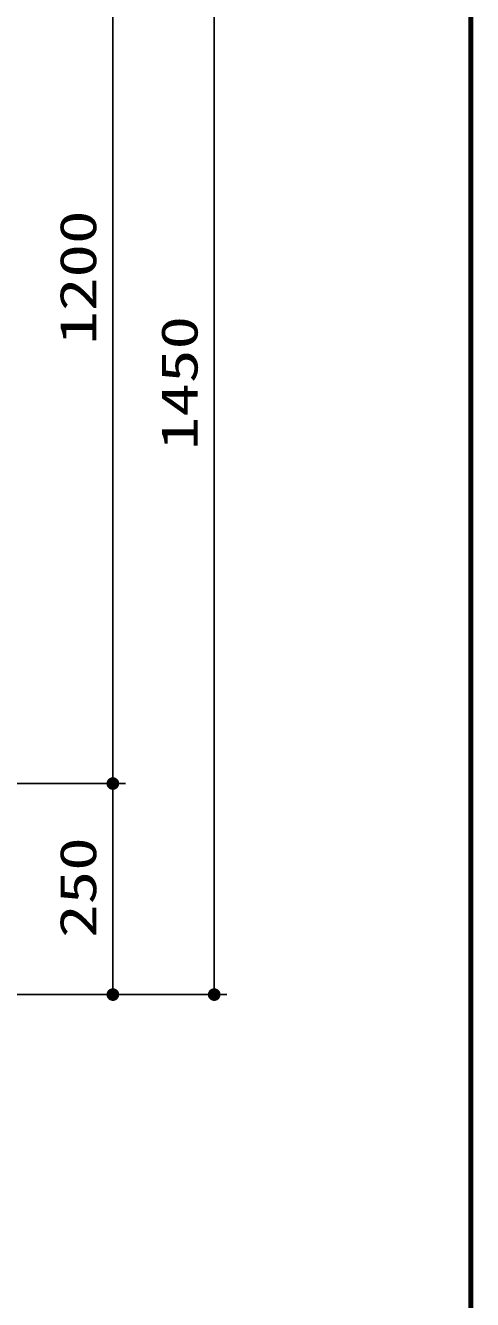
# Model space of a CAD drawing. Units: millimetres, scale not verified. Extents: x -4425 to 4425, y -3150 to 3150.
# Drawn here: x 3671 to 4200, y -759 to 750 of the extents above; entities that cross this region are included whole.
import ezdxf
from ezdxf.enums import TextEntityAlignment as Align

# ---------------------------------------------------------------- set-up
doc = ezdxf.new("R2010")
doc.units = ezdxf.units.MM
doc.header["$LTSCALE"] = 20
doc.header["$PDMODE"] = 32
doc.header["$PDSIZE"] = 10
doc.layers.add('0-3_SUNPOU', color=1, linetype='Continuous', lineweight=25)
doc.layers.add('0-E_WAKU', color=7, linetype='Continuous', lineweight=25)
doc.layers.add('0-5_DEFPOINTS', color=7, linetype='Continuous')
doc.styles.add('ＭＳ ゴシック', font='')
doc.styles.get('ＭＳ ゴシック').set_extended_font_data('MS Gothic')

# ---------------------------------------------------------------- blocks, each defined once
blk = doc.blocks.new('M1')
at = {"layer": '0-3_SUNPOU'}
blk.add_line((-5, 0), (-38.58, 0), dxfattribs=at)
for points in [[(0, 0), (-5, 0), (-4.96, 0.63)], [(0, 0), (-4.96, -0.63), (-5, 0)], [(0, 0), (-4.96, 0.63), (-4.84, 1.24)], [(0, 0), (-4.84, -1.24), (-4.96, -0.63)], [(0, 0), (-4.84, 1.24), (-4.65, 1.84)], [(0, 0), (-4.65, -1.84), (-4.84, -1.24)], [(0, 0), (-4.65, 1.84), (-4.38, 2.41)], [(0, 0), (-4.38, -2.41), (-4.65, -1.84)], [(0, 0), (-4.38, 2.41), (-4.05, 2.94)], [(0, 0), (-4.05, -2.94), (-4.38, -2.41)], [(0, 0), (-4.05, 2.94), (-3.64, 3.42)], [(0, 0), (-3.64, -3.42), (-4.05, -2.94)], [(0, 0), (-3.64, 3.42), (-3.19, 3.85)], [(0, 0), (-3.19, -3.85), (-3.64, -3.42)], [(0, 0), (-3.19, 3.85), (-2.68, 4.22)], [(0, 0), (-2.68, -4.22), (-3.19, -3.85)], [(0, 0), (-2.68, 4.22), (-2.13, 4.52)], [(0, 0), (-2.13, -4.52), (-2.68, -4.22)], [(0, 0), (-2.13, 4.52), (-1.55, 4.76)], [(0, 0), (-1.55, -4.76), (-2.13, -4.52)], [(0, 0), (-1.55, 4.76), (-0.94, 4.91)], [(0, 0), (-0.94, -4.91), (-1.55, -4.76)], [(0, 0), (-0.94, 4.91), (-0.31, 4.99)], [(0, 0), (-0.31, -4.99), (-0.94, -4.91)], [(0, 0), (-0.31, 4.99), (0.31, 4.99)], [(0, 0), (0.31, -4.99), (-0.31, -4.99)], [(0, 0), (0.31, 4.99), (0.94, 4.91)], [(0, 0), (0.94, 4.91), (1.55, 4.76)], [(0, 0), (1.55, 4.76), (2.13, 4.52)], [(0, 0), (2.13, 4.52), (2.68, 4.22)], [(0, 0), (2.68, 4.22), (3.19, 3.85)], [(0, 0), (3.19, 3.85), (3.64, 3.42)], [(0, 0), (3.64, 3.42), (4.05, 2.94)], [(0, 0), (4.05, 2.94), (4.38, 2.41)], [(0, 0), (4.38, 2.41), (4.65, 1.84)], [(0, 0), (4.65, 1.84), (4.84, 1.24)], [(0, 0), (4.84, 1.24), (4.96, 0.63)], [(0, 0), (4.96, 0.63), (5, 0)], [(0, 0), (0.94, -4.91), (0.31, -4.99)], [(0, 0), (1.55, -4.76), (0.94, -4.91)], [(0, 0), (2.13, -4.52), (1.55, -4.76)], [(0, 0), (2.68, -4.22), (2.13, -4.52)], [(0, 0), (3.19, -3.85), (2.68, -4.22)], [(0, 0), (3.64, -3.42), (3.19, -3.85)], [(0, 0), (4.05, -2.94), (3.64, -3.42)], [(0, 0), (4.38, -2.41), (4.05, -2.94)], [(0, 0), (4.65, -1.84), (4.38, -2.41)], [(0, 0), (4.84, -1.24), (4.65, -1.84)], [(0, 0), (4.96, -0.63), (4.84, -1.24)], [(0, 0), (5, 0), (4.96, -0.63)]]:
    blk.add_solid(points, dxfattribs=at)

msp = doc.modelspace()

# ---------------------------------------------------------------- linework, layer by layer
at = {"layer": '0-3_SUNPOU'}
for p, q in [((3774.28, -117.7), (3774.28, 1022.3)), ((3894.28, 1022.3), (3894.28, -367.7)), ((3134.6, -147.7), (3789.28, -147.7)), ((3134.6, -147.7), (3789.28, -147.7)), ((3774.28, -177.7), (3774.28, -367.7)), ((2695.47, -397.7), (3909.28, -397.7)), ((2695.47, -397.7), (3789.28, -397.7))]:
    msp.add_line(p, q, dxfattribs=at)
at = {"layer": '0-5_DEFPOINTS'}
for p in [(3774.28, -397.7), (3894.28, -397.7)]:
    msp.add_point(p, dxfattribs=at)
at = {"layer": '0-E_WAKU'}
msp.add_lwpolyline([(-4049.88, 2925.24), (4200.12, 2925.24), (4200.12, -2924.76), (-4049.88, -2924.76)], close=True, dxfattribs=at)
for points in [[(4198.12, 2923.24), (4198.12, -2922.76), (-4047.88, -2922.76)], [(4196.12, 2921.24), (4196.12, -2920.76), (-4045.88, -2920.76)]]:
    msp.add_lwpolyline(points, dxfattribs=at)

# ---------------------------------------------------------------- block references
at = {"layer": '0-3_SUNPOU', "xscale": 1.5, "yscale": 1.5}
for p, rotation in [((3774.28, -147.7), 270), ((3774.28, -147.7), 90), ((3774.28, -397.7), 270), ((3894.28, -397.7), 270)]:
    msp.add_blockref('M1', p, dxfattribs=dict(at, rotation=rotation))

# ---------------------------------------------------------------- texts
at = {"layer": '0-3_SUNPOU', "color": 3, "style": 'ＭＳ ゴシック', "width": 1.35}
for s, p in [('1200', (3767.6, 372.27)), ('1450', (3887.6, 247.27)), ('250', (3767.6, -330.56))]:
    msp.add_text(s, height=43.3, rotation=90, dxfattribs=at).set_placement(p, align=Align.BOTTOM_LEFT)

doc.saveas('drawing.dxf')
